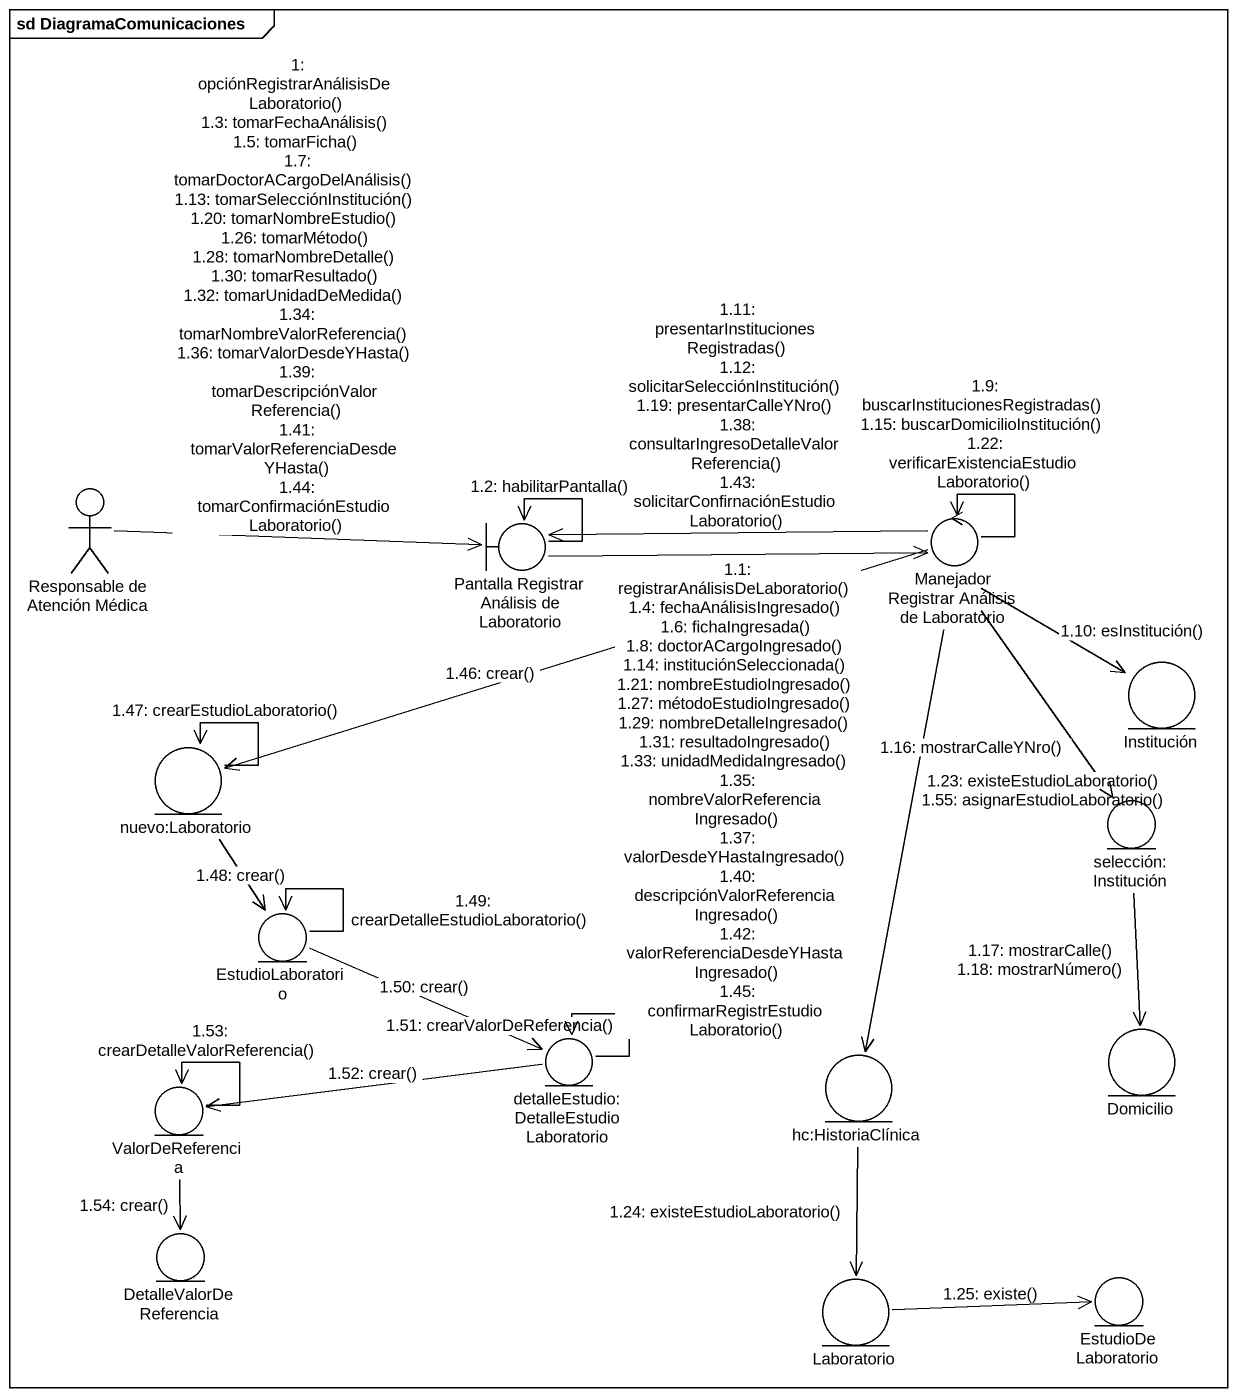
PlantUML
@startuml
mainframe sd DiagramaComunicaciones
actor "Responsable de Atención Médica" as Responsable_de_Atención
boundary "Pantalla Registrar Análisis de Laboratorio" as Pantalla_Registrar_Análisis
control "Manejador Registrar Análisis de Laboratorio" as Manejador_Registrar
entity Institución
entity "nuevo:Laboratorio" as nuevo_Laboratorio
entity "selección:Institución" as selección_Institución
entity EstudioLaboratorio
entity "detalleEstudio:DetalleEstudioLaboratorio" as detalleEstudio
entity "hc:HistoriaClínica" as hc_HistoriaClínica
entity Domicilio
entity ValorDeReferencia
entity DetalleValorDeReferencia
entity Laboratorio
entity EstudioDeLaboratorio
Responsable_de_Atención -right-> Pantalla_Registrar_Análisis : 1: opciónRegistrarAnálisisDeLaboratorio()\n1.3: tomarFechaAnálisis()\n1.5: tomarFicha()\n1.7: tomarDoctorACargoDelAnálisis()\n1.13: tomarSelecciónInstitución()\n1.20: tomarNombreEstudio()\n1.26: tomarMétodo()\n1.28: tomarNombreDetalle()\n1.30: tomarResultado()\n1.32: tomarUnidadDeMedida()\n1.34: tomarNombreValorReferencia()\n1.36: tomarValorDesdeYHasta()\n1.39: tomarDescripciónValorReferencia()\n1.41: tomarValorReferenciaDesdeYHasta()\n1.44: tomarConfirmaciónEstudioLaboratorio()
Pantalla_Registrar_Análisis -right-> Manejador_Registrar : 1.1: registrarAnálisisDeLaboratorio()\n1.4: fechaAnálisisIngresado()\n1.6: fichaIngresada()\n1.8: doctorACargoIngresado()\n1.14: instituciónSeleccionada()\n1.21: nombreEstudioIngresado()\n1.27: métodoEstudioIngresado()\n1.29: nombreDetalleIngresado()\n1.31: resultadoIngresado()\n1.33: unidadMedidaIngresado()\n1.35: nombreValorReferenciaIngresado()\n1.37: valorDesdeYHastaIngresado()\n1.40: descripciónValorReferenciaIngresado()\n1.42: valorReferenciaDesdeYHastaIngresado()\n1.45: confirmarRegistrEstudioLaboratorio()
Pantalla_Registrar_Análisis --> Pantalla_Registrar_Análisis : 1.2: habilitarPantalla()
Manejador_Registrar --> Manejador_Registrar : 1.9: buscarInstitucionesRegistradas()\n1.15: buscarDomicilioInstitución()\n1.22: verificarExistenciaEstudioLaboratorio()
Manejador_Registrar --> Institución : 1.10: esInstitución()
Manejador_Registrar -left-> Pantalla_Registrar_Análisis : 1.11: presentarInstitucionesRegistradas()\n1.12: solicitarSelecciónInstitución()\n1.19: presentarCalleYNro()\n1.38: consultarIngresoDetalleValorReferencia()\n1.43: solicitarConfirnaciónEstudioLaboratorio()
Manejador_Registrar --> selección_Institución : 1.16: mostrarCalleYNro()
selección_Institución --> Domicilio : 1.17: mostrarCalle()\n1.18: mostrarNúmero()
Manejador_Registrar --> hc_HistoriaClínica : 1.23: existeEstudioLaboratorio()\n1.55: asignarEstudioLaboratorio()
hc_HistoriaClínica --> Laboratorio : 1.24: existeEstudioLaboratorio()
Laboratorio -right-> EstudioDeLaboratorio : 1.25: existe()
Manejador_Registrar -left-> nuevo_Laboratorio : 1.46: crear()
nuevo_Laboratorio --> nuevo_Laboratorio : 1.47: crearEstudioLaboratorio()
nuevo_Laboratorio --> EstudioLaboratorio : 1.48: crear()
EstudioLaboratorio --> EstudioLaboratorio : 1.49: crearDetalleEstudioLaboratorio()
EstudioLaboratorio -right-> detalleEstudio : 1.50: crear()
detalleEstudio --> detalleEstudio : 1.51: crearValorDeReferencia()
detalleEstudio -left-> ValorDeReferencia : 1.52: crear()
ValorDeReferencia --> ValorDeReferencia : 1.53: crearDetalleValorReferencia()
ValorDeReferencia --> DetalleValorDeReferencia : 1.54: crear()
@enduml
